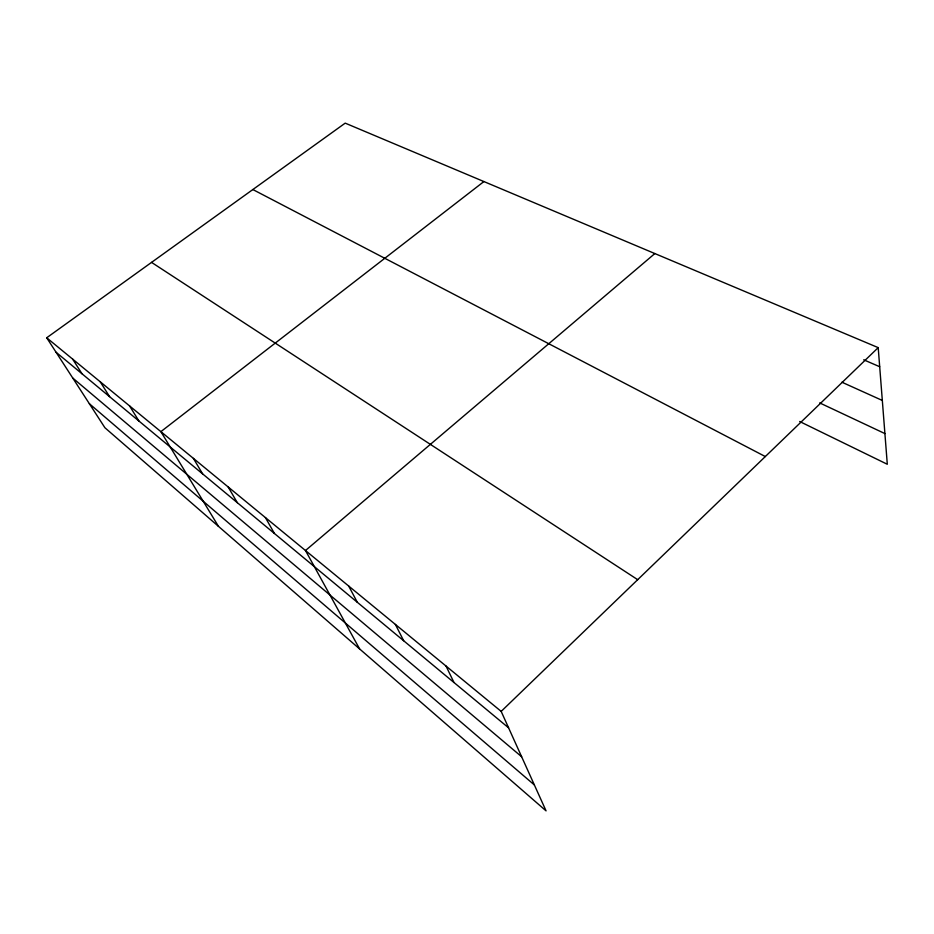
<?xml version="1.0" encoding="UTF-8"?>
<svg xmlns="http://www.w3.org/2000/svg" width="934" height="934" viewBox="0 0 934 934"><rect width="100%" height="100%" fill="white"/><g stroke="black" fill="none" stroke-linecap="round" stroke-linejoin="round"><path stroke-width="1.4" d="M501.173 711.393L878.205 347.635L345.206 123.136L46.7 337.781L104.912 427.737L546.063 810.864L501.173 711.393L46.7 337.781M654.851 253.558L305.488 550.523L359.613 648.943M483.905 181.558L160.882 431.648L218.463 526.344M863.705 359.812L879.688 366.723M841.896 382.204L882.326 400.452M819.69 402.904L884.907 433.586M799.656 421.503L887.3 464.268L878.205 347.635M252.845 189.544L765.32 456.551M151.553 262.384L637.689 579.675M56.063 352.246L508.586 727.831M72.77 378.06L521.639 756.738M89.36 403.71L534.353 784.934M72.63 359.1L82.017 373.787M100.195 381.749L109.582 396.658M129.557 405.893L138.921 421.012M193.373 458.361L202.631 473.9M228.141 486.929L237.294 502.667M265.408 517.576L274.433 533.489M348.686 586.038L357.29 602.255M395.386 624.426L403.686 640.771M446.043 666.07L453.959 682.485"/></g></svg>
